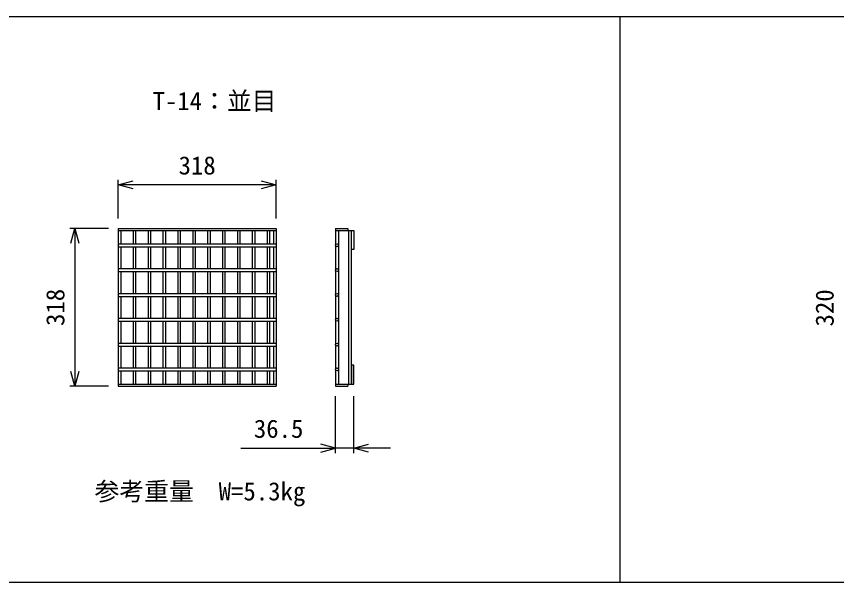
# Model space of a CAD drawing. Units: millimetres, scale not verified. Extents: x 12 to 21012, y 0 to 14850.
# Drawn here: x 4646 to 6299, y 10173 to 11313 of the extents above; entities that cross this region are included whole.
import ezdxf
from ezdxf.enums import TextEntityAlignment as Align

# ---------------------------------------------------------------- set-up
doc = ezdxf.new("R2010")
doc.units = ezdxf.units.MM
doc.header["$LTSCALE"] = 25
for name, color, linetype, lineweight in [('DIM', 7, 'Continuous', 25), ('HATCH', 6, 'Continuous', 25), ('TXT', 7, 'Continuous', 25)]:
    doc.layers.add(name, color=color, linetype=linetype, lineweight=lineweight)
doc.styles.add('ＭＳ ゴシック', font='')
doc.styles.get('ＭＳ ゴシック').set_extended_font_data('MS Gothic')

msp = doc.modelspace()

# ---------------------------------------------------------------- linework, layer by layer
at = {"layer": 'DIM'}
for p, q in [((4851.64, 10905.76), (4851.64, 10983.26)), ((4851.64, 10973.26), (4881.64, 10981.3)), ((5169.64, 10973.26), (4851.64, 10973.26)), ((4881.64, 10965.22), (4851.64, 10973.26)), ((5139.64, 10981.3), (5169.64, 10973.26)), ((5169.64, 10973.26), (5139.64, 10965.22)), ((5169.64, 10905.76), (5169.64, 10983.26)), ((4831.64, 10885.76), (4754.14, 10885.76)), ((4756.1, 10855.76), (4764.14, 10885.76)), ((4764.14, 10885.76), (4764.14, 10567.76)), ((4764.14, 10885.76), (4772.18, 10855.76)), ((4764.14, 10567.76), (4756.1, 10597.76)), ((4772.18, 10597.76), (4764.14, 10567.76)), ((4831.64, 10567.76), (4754.14, 10567.76)), ((5289.46, 10433.04), (5289.46, 10547.76)), ((5325.96, 10433.04), (5325.96, 10547.76)), ((5289.46, 10443.04), (5259.46, 10451.08)), ((5325.96, 10443.04), (5355.96, 10451.08)), ((5098.76, 10443.04), (5289.46, 10443.04)), ((5259.46, 10435), (5289.46, 10443.04)), ((5325.96, 10443.04), (5289.46, 10443.04)), ((5399.92, 10443.04), (5325.96, 10443.04)), ((5355.96, 10435), (5325.96, 10443.04))]:
    msp.add_line(p, q, dxfattribs=at)
at = {"layer": 'HATCH'}
for p, q in [((4851.64, 10885.76), (5169.64, 10885.76)), ((4851.64, 10885.76), (4851.64, 10567.76)), ((4851.64, 10881.26), (5169.64, 10881.26)), ((4856.64, 10881.26), (4856.64, 10854.76)), ((4881.64, 10881.26), (4881.64, 10854.76)), ((4886.64, 10881.26), (4886.64, 10854.76)), ((4911.64, 10881.26), (4911.64, 10854.76)), ((4916.64, 10881.26), (4916.64, 10854.76)), ((4941.64, 10881.26), (4941.64, 10854.76)), ((4946.64, 10881.26), (4946.64, 10854.76)), ((4971.64, 10881.26), (4971.64, 10854.76)), ((4976.64, 10881.26), (4976.64, 10854.76)), ((5001.64, 10881.26), (5001.64, 10854.76)), ((5006.64, 10881.26), (5006.64, 10854.76)), ((5031.64, 10881.26), (5031.64, 10854.76)), ((5036.64, 10881.26), (5036.64, 10854.76)), ((5061.64, 10881.26), (5061.64, 10854.76)), ((5066.64, 10881.26), (5066.64, 10854.76)), ((5091.64, 10881.26), (5091.64, 10854.76)), ((5096.64, 10881.26), (5096.64, 10854.76)), ((5121.64, 10881.26), (5121.64, 10854.76)), ((5126.64, 10881.26), (5126.64, 10854.76)), ((5151.64, 10881.26), (5151.64, 10854.76)), ((5156.64, 10881.26), (5156.64, 10854.76)), ((5164.64, 10881.26), (5164.64, 10854.76)), ((5169.64, 10885.76), (5169.64, 10567.76)), ((5289.46, 10885.76), (5314.46, 10885.76)), ((5289.46, 10885.76), (5289.46, 10567.76)), ((5289.46, 10881.26), (5321.46, 10881.26)), ((5295.46, 10881.26), (5295.46, 10572.26)), ((5314.46, 10885.76), (5314.46, 10881.26)), ((5315.46, 10881.26), (5315.46, 10572.26)), ((5321.46, 10572.26), (5321.46, 10881.26)), ((5321.46, 10881.26), (5325.96, 10881.26)), ((5321.46, 10843.26), (5321.46, 10881.26)), ((5325.96, 10881.26), (5325.96, 10843.26)), ((4851.64, 10854.76), (5169.64, 10854.76)), ((4851.64, 10848.76), (5169.64, 10848.76)), ((4856.64, 10848.76), (4856.64, 10804.76)), ((4881.64, 10848.76), (4881.64, 10804.76)), ((4886.64, 10848.76), (4886.64, 10804.76)), ((4911.64, 10848.76), (4911.64, 10804.76)), ((4916.64, 10848.76), (4916.64, 10804.76)), ((4941.64, 10848.76), (4941.64, 10804.76)), ((4946.64, 10848.76), (4946.64, 10804.76)), ((4971.64, 10848.76), (4971.64, 10804.76)), ((4976.64, 10848.76), (4976.64, 10804.76)), ((5001.64, 10848.76), (5001.64, 10804.76)), ((5006.64, 10848.76), (5006.64, 10804.76)), ((5031.64, 10848.76), (5031.64, 10804.76)), ((5036.64, 10848.76), (5036.64, 10804.76)), ((5061.64, 10848.76), (5061.64, 10804.76)), ((5066.64, 10848.76), (5066.64, 10804.76)), ((5091.64, 10848.76), (5091.64, 10804.76)), ((5096.64, 10848.76), (5096.64, 10804.76)), ((5121.64, 10848.76), (5121.64, 10804.76)), ((5126.64, 10848.76), (5126.64, 10804.76)), ((5151.64, 10848.76), (5151.64, 10804.76)), ((5156.64, 10848.76), (5156.64, 10804.76)), ((5164.64, 10848.76), (5164.64, 10804.76)), ((5325.96, 10843.26), (5321.46, 10843.26)), ((4851.64, 10804.76), (5169.64, 10804.76)), ((4851.64, 10798.76), (5169.64, 10798.76)), ((4856.64, 10798.76), (4856.64, 10754.76)), ((4881.64, 10798.76), (4881.64, 10754.76)), ((4886.64, 10798.76), (4886.64, 10754.76)), ((4911.64, 10798.76), (4911.64, 10754.76)), ((4916.64, 10798.76), (4916.64, 10754.76)), ((4941.64, 10798.76), (4941.64, 10754.76)), ((4946.64, 10798.76), (4946.64, 10754.76)), ((4971.64, 10798.76), (4971.64, 10754.76)), ((4976.64, 10798.76), (4976.64, 10754.76)), ((5001.64, 10798.76), (5001.64, 10754.76)), ((5006.64, 10798.76), (5006.64, 10754.76)), ((5031.64, 10798.76), (5031.64, 10754.76)), ((5036.64, 10798.76), (5036.64, 10754.76)), ((5061.64, 10798.76), (5061.64, 10754.76)), ((5066.64, 10798.76), (5066.64, 10754.76)), ((5091.64, 10798.76), (5091.64, 10754.76)), ((5096.64, 10798.76), (5096.64, 10754.76)), ((5121.64, 10798.76), (5121.64, 10754.76)), ((5126.64, 10798.76), (5126.64, 10754.76)), ((5151.64, 10798.76), (5151.64, 10754.76)), ((5156.64, 10798.76), (5156.64, 10754.76)), ((5164.64, 10798.76), (5164.64, 10754.76)), ((4851.64, 10754.76), (5169.64, 10754.76)), ((4851.64, 10748.76), (5169.64, 10748.76)), ((4856.64, 10748.76), (4856.64, 10704.76)), ((4881.64, 10748.76), (4881.64, 10704.76)), ((4886.64, 10748.76), (4886.64, 10704.76)), ((4911.64, 10748.76), (4911.64, 10704.76)), ((4916.64, 10748.76), (4916.64, 10704.76)), ((4941.64, 10748.76), (4941.64, 10704.76)), ((4946.64, 10748.76), (4946.64, 10704.76)), ((4971.64, 10748.76), (4971.64, 10704.76)), ((4976.64, 10748.76), (4976.64, 10704.76)), ((5001.64, 10748.76), (5001.64, 10704.76)), ((5006.64, 10748.76), (5006.64, 10704.76)), ((5031.64, 10748.76), (5031.64, 10704.76)), ((5036.64, 10748.76), (5036.64, 10704.76)), ((5061.64, 10748.76), (5061.64, 10704.76)), ((5066.64, 10748.76), (5066.64, 10704.76)), ((5091.64, 10748.76), (5091.64, 10704.76)), ((5096.64, 10748.76), (5096.64, 10704.76)), ((5121.64, 10748.76), (5121.64, 10704.76)), ((5126.64, 10748.76), (5126.64, 10704.76)), ((5151.64, 10748.76), (5151.64, 10704.76)), ((5156.64, 10748.76), (5156.64, 10704.76)), ((5164.64, 10748.76), (5164.64, 10704.76)), ((4851.64, 10704.76), (5169.64, 10704.76)), ((4851.64, 10698.76), (5169.64, 10698.76)), ((4856.64, 10698.76), (4856.64, 10654.76)), ((4881.64, 10698.76), (4881.64, 10654.76)), ((4886.64, 10698.76), (4886.64, 10654.76)), ((4911.64, 10698.76), (4911.64, 10654.76)), ((4916.64, 10698.76), (4916.64, 10654.76)), ((4941.64, 10698.76), (4941.64, 10654.76)), ((4946.64, 10698.76), (4946.64, 10654.76)), ((4971.64, 10698.76), (4971.64, 10654.76)), ((4976.64, 10698.76), (4976.64, 10654.76)), ((5001.64, 10698.76), (5001.64, 10654.76)), ((5006.64, 10698.76), (5006.64, 10654.76)), ((5031.64, 10698.76), (5031.64, 10654.76)), ((5036.64, 10698.76), (5036.64, 10654.76)), ((5061.64, 10698.76), (5061.64, 10654.76)), ((5066.64, 10698.76), (5066.64, 10654.76)), ((5091.64, 10698.76), (5091.64, 10654.76)), ((5096.64, 10698.76), (5096.64, 10654.76)), ((5121.64, 10698.76), (5121.64, 10654.76)), ((5126.64, 10698.76), (5126.64, 10654.76)), ((5151.64, 10698.76), (5151.64, 10654.76)), ((5156.64, 10698.76), (5156.64, 10654.76)), ((5164.64, 10698.76), (5164.64, 10654.76)), ((4851.64, 10654.76), (5169.64, 10654.76)), ((4851.64, 10648.76), (5169.64, 10648.76)), ((4856.64, 10648.76), (4856.64, 10604.76)), ((4881.64, 10648.76), (4881.64, 10604.76)), ((4886.64, 10648.76), (4886.64, 10604.76)), ((4911.64, 10648.76), (4911.64, 10604.76)), ((4916.64, 10648.76), (4916.64, 10604.76)), ((4941.64, 10648.76), (4941.64, 10604.76)), ((4946.64, 10648.76), (4946.64, 10604.76)), ((4971.64, 10648.76), (4971.64, 10604.76)), ((4976.64, 10648.76), (4976.64, 10604.76)), ((5001.64, 10648.76), (5001.64, 10604.76)), ((5006.64, 10648.76), (5006.64, 10604.76)), ((5031.64, 10648.76), (5031.64, 10604.76)), ((5036.64, 10648.76), (5036.64, 10604.76)), ((5061.64, 10648.76), (5061.64, 10604.76)), ((5066.64, 10648.76), (5066.64, 10604.76)), ((5091.64, 10648.76), (5091.64, 10604.76)), ((5096.64, 10648.76), (5096.64, 10604.76)), ((5121.64, 10648.76), (5121.64, 10604.76)), ((5126.64, 10648.76), (5126.64, 10604.76)), ((5151.64, 10648.76), (5151.64, 10604.76)), ((5156.64, 10648.76), (5156.64, 10604.76)), ((5164.64, 10648.76), (5164.64, 10604.76)), ((5325.96, 10610.26), (5321.46, 10610.26)), ((5321.46, 10610.26), (5321.46, 10572.26)), ((5325.96, 10572.26), (5325.96, 10610.26)), ((4851.64, 10604.76), (5169.64, 10604.76)), ((4851.64, 10598.76), (5169.64, 10598.76)), ((4856.64, 10598.76), (4856.64, 10572.26)), ((4881.64, 10598.76), (4881.64, 10572.26)), ((4886.64, 10598.76), (4886.64, 10572.26)), ((4911.64, 10598.76), (4911.64, 10572.26)), ((4916.64, 10598.76), (4916.64, 10572.26)), ((4941.64, 10598.76), (4941.64, 10572.26)), ((4946.64, 10598.76), (4946.64, 10572.26)), ((4971.64, 10598.76), (4971.64, 10572.26)), ((4976.64, 10598.76), (4976.64, 10572.26)), ((5001.64, 10598.76), (5001.64, 10572.26)), ((5006.64, 10598.76), (5006.64, 10572.26)), ((5031.64, 10598.76), (5031.64, 10572.26)), ((5036.64, 10598.76), (5036.64, 10572.26)), ((5061.64, 10598.76), (5061.64, 10572.26)), ((5066.64, 10598.76), (5066.64, 10572.26)), ((5091.64, 10598.76), (5091.64, 10572.26)), ((5096.64, 10598.76), (5096.64, 10572.26)), ((5121.64, 10598.76), (5121.64, 10572.26)), ((5126.64, 10598.76), (5126.64, 10572.26)), ((5151.64, 10598.76), (5151.64, 10572.26)), ((5156.64, 10598.76), (5156.64, 10572.26)), ((5164.64, 10598.76), (5164.64, 10572.26)), ((4851.64, 10572.26), (5169.64, 10572.26)), ((4851.64, 10567.76), (5169.64, 10567.76)), ((5289.46, 10572.26), (5321.46, 10572.26)), ((5289.46, 10567.76), (5314.46, 10567.76)), ((5314.46, 10572.26), (5314.46, 10567.76)), ((5321.46, 10572.26), (5325.96, 10572.26))]:
    msp.add_line(p, q, dxfattribs=at)
for centre in [(5292.46, 10851.76), (5292.46, 10801.76), (5292.46, 10751.76), (5292.46, 10701.76), (5292.46, 10651.76), (5292.46, 10601.76)]:
    msp.add_circle(centre, 3, dxfattribs=at)
at = {"layer": 'TXT'}
for p, q in [((2262.5, 11312.57), (8362.5, 11312.57)), ((5862.5, 11312.57), (5862.5, 10172.57)), ((8362.5, 10172.57), (2262.5, 10172.57))]:
    msp.add_line(p, q, dxfattribs=at)

# ---------------------------------------------------------------- texts
at = {"layer": 'DIM', "style": 'ＭＳ ゴシック'}
for s, p in [('318', (4973.14, 10983.26)), ('36.5', (5124.88, 10453.04)), ('参考重量\u3000W=5.3kg', (4803.91, 10327.02))]:
    msp.add_text(s, height=36.66, dxfattribs=at).set_placement(p, align=Align.BOTTOM_LEFT)
for s, p in [('318', (4754.14, 10689.26)), ('320', (6304.14, 10688.26))]:
    msp.add_text(s, height=36.66, rotation=90, dxfattribs=at).set_placement(p, align=Align.BOTTOM_LEFT)
at = {"layer": 'TXT', "style": 'ＭＳ ゴシック'}
msp.add_text('T-14：並目 ', height=36.66, dxfattribs=at).set_placement((4920.68, 11112.85), align=Align.BOTTOM_LEFT)

doc.saveas('drawing.dxf')
